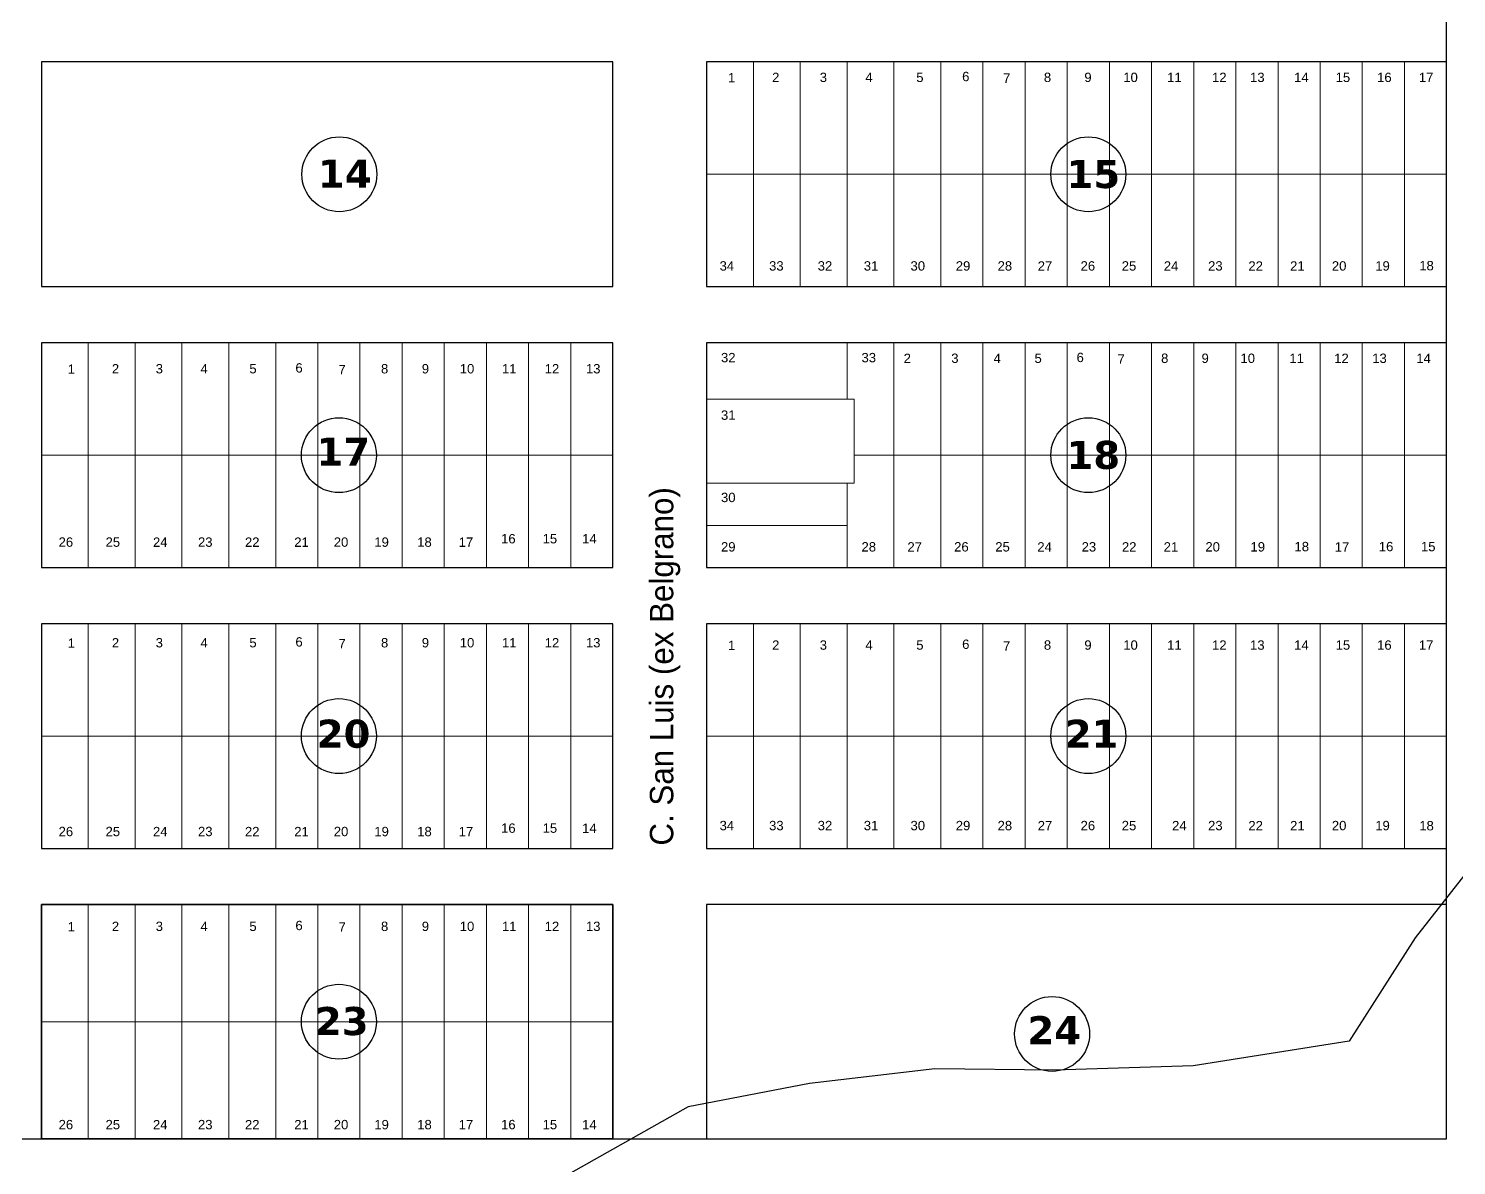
# Model space of a CAD drawing. Header units: millimetres. Extents: x 0 to 6558, y 60 to 10727.
# Drawn here: x 877.2 to 1182.1, y 7419.4 to 7662.2 of the extents above; entities that cross this region are included whole.
import ezdxf

# ---------------------------------------------------------------- set-up
doc = ezdxf.new("R2010")
doc.units = ezdxf.units.MM
for name, color, linetype, lineweight in [('0 LAGUNA', 140, 'Continuous', 30), ('0 N° DE PARCELA', 255, 'Continuous', 25), ('0 SIG - PARCELAS', 252, 'Continuous', 18)]:
    doc.layers.add(name, color=color, linetype=linetype, lineweight=lineweight)
for name, color, linetype in [('0 NOMBRE DE CALLES', 255, 'Continuous'), ('0 N° DE MANZANA', 255, 'Continuous'), ('0 SIG - CHACRAS', 253, 'Continuous'), ('0 SIG - MANZANAS', 253, 'Continuous')]:
    doc.layers.add(name, color=color, linetype=linetype)
doc.styles.get("Standard").update_dxf_attribs({"font": 'arial.ttf'})
doc.styles.add('STYLE1', font='arial.ttf')

msp = doc.modelspace()

# ---------------------------------------------------------------- linework, layer by layer
at = {"layer": '0 LAGUNA'}
msp.add_lwpolyline([(1188.801, 7487.832), (1173.246, 7468.034), (1159.182, 7445.958), (1125.849, 7440.665), (1096.254, 7439.731), (1070.709, 7440.042), (1043.918, 7436.929), (1018.062, 7431.948), (988.495, 7415.264), (983.274, 7403.505), (969.536, 7390.462), (923.879, 7381.771), (908.926, 7354.903), (945.635, 7337.933), (965.433, 7320.963), (989.474, 7309.65), (1013.514, 7298.337), (1040.383, 7291.266), (1065.837, 7298.337), (1089.191, 7298.699), (1117.424, 7297.587), (1129.49, 7294.694), (1129.49, 7294.694)], dxfattribs=at)
at = {"layer": '0 N° DE MANZANA'}
for centre in [(943.567, 7631.105), (1103.479, 7631.105), (943.479, 7571.105), (1103.479, 7571.105), (943.479, 7511.105), (1103.479, 7511.105), (943.479, 7450.105), (1095.741, 7447.483)]:
    msp.add_circle(centre, 8, dxfattribs=at)
at = {"layer": '0 SIG - CHACRAS'}
msp.add_lwpolyline([(199.979, 7425.105), (1179.979, 7425.105), (1179.979, 8400.105), (199.979, 8400.105)], close=True, dxfattribs=at)
at = {"layer": '0 SIG - MANZANAS'}
for points in [[(879.979, 7607.105), (1001.979, 7607.105), (1001.979, 7655.105), (879.979, 7655.105)], [(1021.979, 7607.105), (1179.979, 7607.105), (1179.979, 7655.105), (1021.979, 7655.105)], [(879.979, 7547.105), (1001.979, 7547.105), (1001.979, 7595.105), (879.979, 7595.105)], [(1021.979, 7547.105), (1179.979, 7547.105), (1179.979, 7595.105), (1021.979, 7595.105)], [(879.979, 7487.105), (1001.979, 7487.105), (1001.979, 7535.105), (879.979, 7535.105)], [(1021.979, 7487.105), (1179.979, 7487.105), (1179.979, 7535.105), (1021.979, 7535.105)], [(879.979, 7425.105), (1001.979, 7425.105), (1001.979, 7475.105), (879.979, 7475.105)], [(1021.979, 7425.105), (1179.979, 7425.105), (1179.979, 7475.105), (1021.979, 7475.105)]]:
    msp.add_lwpolyline(points, close=True, dxfattribs=at)
msp.add_lwpolyline([(879.979, 7425.105), (879.979, 7475.105), (1001.979, 7475.105), (1001.979, 7425.105), (879.979, 7425.105)], dxfattribs=at)
at = {"layer": '0 SIG - PARCELAS'}
for points in [[(879.979, 7607.105), (1001.979, 7607.105), (1001.979, 7655.105), (879.979, 7655.105)], [(1021.979, 7631.105), (1031.979, 7631.105), (1031.979, 7655.105), (1021.979, 7655.105)], [(1031.979, 7631.105), (1041.979, 7631.105), (1041.979, 7655.105), (1031.979, 7655.105)], [(1041.979, 7631.105), (1051.979, 7631.105), (1051.979, 7655.105), (1041.979, 7655.105)], [(1051.979, 7631.105), (1061.979, 7631.105), (1061.979, 7655.105), (1051.979, 7655.105)], [(1061.979, 7631.105), (1071.979, 7631.105), (1071.979, 7655.105), (1061.979, 7655.105)], [(1071.979, 7631.105), (1080.979, 7631.105), (1080.979, 7655.105), (1071.979, 7655.105)], [(1080.979, 7631.105), (1089.979, 7631.105), (1089.979, 7655.105), (1080.979, 7655.105)], [(1089.979, 7631.105), (1098.979, 7631.105), (1098.979, 7655.105), (1089.979, 7655.105)], [(1098.979, 7631.105), (1107.979, 7631.105), (1107.979, 7655.105), (1098.979, 7655.105)], [(1107.979, 7631.105), (1116.979, 7631.105), (1116.979, 7655.105), (1107.979, 7655.105)], [(1116.979, 7631.105), (1125.979, 7631.105), (1125.979, 7655.105), (1116.979, 7655.105)], [(1125.979, 7631.105), (1134.979, 7631.105), (1134.979, 7655.105), (1125.979, 7655.105)], [(1134.979, 7631.105), (1143.979, 7631.105), (1143.979, 7655.105), (1134.979, 7655.105)], [(1143.979, 7631.105), (1152.979, 7631.105), (1152.979, 7655.105), (1143.979, 7655.105)], [(1152.979, 7631.105), (1161.979, 7631.105), (1161.979, 7655.105), (1152.979, 7655.105)], [(1161.979, 7631.105), (1170.979, 7631.105), (1170.979, 7655.105), (1161.979, 7655.105)], [(1170.979, 7631.105), (1179.979, 7631.105), (1179.979, 7655.105), (1170.979, 7655.105)], [(1021.979, 7607.105), (1031.979, 7607.105), (1031.979, 7631.105), (1021.979, 7631.105)], [(1031.979, 7607.105), (1041.979, 7607.105), (1041.979, 7631.105), (1031.979, 7631.105)], [(1041.979, 7607.105), (1051.979, 7607.105), (1051.979, 7631.105), (1041.979, 7631.105)], [(1051.979, 7607.105), (1061.979, 7607.105), (1061.979, 7631.105), (1051.979, 7631.105)], [(1061.979, 7607.105), (1071.979, 7607.105), (1071.979, 7631.105), (1061.979, 7631.105)], [(1071.979, 7607.105), (1080.979, 7607.105), (1080.979, 7631.105), (1071.979, 7631.105)], [(1080.979, 7607.105), (1089.979, 7607.105), (1089.979, 7631.105), (1080.979, 7631.105)], [(1089.979, 7607.105), (1098.979, 7607.105), (1098.979, 7631.105), (1089.979, 7631.105)], [(1098.979, 7607.105), (1107.979, 7607.105), (1107.979, 7631.105), (1098.979, 7631.105)], [(1107.979, 7607.105), (1116.979, 7607.105), (1116.979, 7631.105), (1107.979, 7631.105)], [(1116.979, 7607.105), (1125.979, 7607.105), (1125.979, 7631.105), (1116.979, 7631.105)], [(1125.979, 7607.105), (1134.979, 7607.105), (1134.979, 7631.105), (1125.979, 7631.105)], [(1134.979, 7607.105), (1143.979, 7607.105), (1143.979, 7631.105), (1134.979, 7631.105)], [(1143.979, 7607.105), (1152.979, 7607.105), (1152.979, 7631.105), (1143.979, 7631.105)], [(1152.979, 7607.105), (1161.979, 7607.105), (1161.979, 7631.105), (1152.979, 7631.105)], [(1161.979, 7607.105), (1170.979, 7607.105), (1170.979, 7631.105), (1161.979, 7631.105)], [(1170.979, 7607.105), (1179.979, 7607.105), (1179.979, 7631.105), (1170.979, 7631.105)], [(879.979, 7571.105), (889.979, 7571.105), (889.979, 7595.105), (879.979, 7595.105)], [(889.979, 7571.105), (899.979, 7571.105), (899.979, 7595.105), (889.979, 7595.105)], [(899.979, 7571.105), (909.979, 7571.105), (909.979, 7595.105), (899.979, 7595.105)], [(909.979, 7571.105), (919.979, 7571.105), (919.979, 7595.105), (909.979, 7595.105)], [(919.979, 7571.105), (929.979, 7571.105), (929.979, 7595.105), (919.979, 7595.105)], [(929.979, 7571.105), (938.979, 7571.105), (938.979, 7595.105), (929.979, 7595.105)], [(938.979, 7571.105), (947.979, 7571.105), (947.979, 7595.105), (938.979, 7595.105)], [(947.979, 7571.105), (956.979, 7571.105), (956.979, 7595.105), (947.979, 7595.105)], [(956.979, 7571.105), (965.979, 7571.105), (965.979, 7595.105), (956.979, 7595.105)], [(965.979, 7571.105), (974.979, 7571.105), (974.979, 7595.105), (965.979, 7595.105)], [(974.979, 7571.105), (983.979, 7571.105), (983.979, 7595.105), (974.979, 7595.105)], [(983.979, 7571.105), (992.979, 7571.105), (992.979, 7595.105), (983.979, 7595.105)], [(992.979, 7571.105), (1001.979, 7571.105), (1001.979, 7595.105), (992.979, 7595.105)], [(1021.979, 7583.105), (1051.979, 7583.105), (1051.979, 7595.105), (1021.979, 7595.105)], [(1061.979, 7595.105), (1051.979, 7595.105), (1051.979, 7583.105), (1053.479, 7583.105), (1053.479, 7571.105), (1061.979, 7571.105)], [(1061.979, 7571.105), (1071.979, 7571.105), (1071.979, 7595.105), (1061.979, 7595.105)], [(1071.979, 7571.105), (1080.979, 7571.105), (1080.979, 7595.105), (1071.979, 7595.105)], [(1080.979, 7571.105), (1089.979, 7571.105), (1089.979, 7595.105), (1080.979, 7595.105)], [(1089.979, 7571.105), (1098.979, 7571.105), (1098.979, 7595.105), (1089.979, 7595.105)], [(1098.979, 7571.105), (1107.979, 7571.105), (1107.979, 7595.105), (1098.979, 7595.105)], [(1107.979, 7571.105), (1116.979, 7571.105), (1116.979, 7595.105), (1107.979, 7595.105)], [(1116.979, 7571.105), (1125.979, 7571.105), (1125.979, 7595.105), (1116.979, 7595.105)], [(1125.979, 7571.105), (1134.979, 7571.105), (1134.979, 7595.105), (1125.979, 7595.105)], [(1134.979, 7571.105), (1143.979, 7571.105), (1143.979, 7595.105), (1134.979, 7595.105)], [(1143.979, 7571.105), (1152.979, 7571.105), (1152.979, 7595.105), (1143.979, 7595.105)], [(1152.979, 7571.105), (1161.979, 7571.105), (1161.979, 7595.105), (1152.979, 7595.105)], [(1161.979, 7571.105), (1170.979, 7571.105), (1170.979, 7595.105), (1161.979, 7595.105)], [(1170.979, 7571.105), (1179.979, 7571.105), (1179.979, 7595.105), (1170.979, 7595.105)], [(1021.979, 7565.105), (1053.479, 7565.105), (1053.479, 7583.105), (1021.979, 7583.105)], [(879.979, 7547.105), (889.979, 7547.105), (889.979, 7571.105), (879.979, 7571.105)], [(889.979, 7547.105), (899.979, 7547.105), (899.979, 7571.105), (889.979, 7571.105)], [(899.979, 7547.105), (909.979, 7547.105), (909.979, 7571.105), (899.979, 7571.105)], [(909.979, 7547.105), (919.979, 7547.105), (919.979, 7571.105), (909.979, 7571.105)], [(919.979, 7547.105), (929.979, 7547.105), (929.979, 7571.105), (919.979, 7571.105)], [(929.979, 7547.105), (938.979, 7547.105), (938.979, 7571.105), (929.979, 7571.105)], [(938.979, 7547.105), (947.979, 7547.105), (947.979, 7571.105), (938.979, 7571.105)], [(947.979, 7547.105), (956.979, 7547.105), (956.979, 7571.105), (947.979, 7571.105)], [(956.979, 7547.105), (965.979, 7547.105), (965.979, 7571.105), (956.979, 7571.105)], [(965.979, 7547.105), (974.979, 7547.105), (974.979, 7571.105), (965.979, 7571.105)], [(974.979, 7547.105), (983.979, 7547.105), (983.979, 7571.105), (974.979, 7571.105)], [(983.979, 7547.105), (992.979, 7547.105), (992.979, 7571.105), (983.979, 7571.105)], [(992.979, 7547.105), (1001.979, 7547.105), (1001.979, 7571.105), (992.979, 7571.105)], [(1061.979, 7571.105), (1053.479, 7571.105), (1053.479, 7565.105), (1051.979, 7565.105), (1051.979, 7547.105), (1061.979, 7547.105)], [(1061.979, 7547.105), (1071.979, 7547.105), (1071.979, 7571.105), (1061.979, 7571.105)], [(1071.979, 7547.105), (1080.979, 7547.105), (1080.979, 7571.105), (1071.979, 7571.105)], [(1080.979, 7547.105), (1089.979, 7547.105), (1089.979, 7571.105), (1080.979, 7571.105)], [(1089.979, 7547.105), (1098.979, 7547.105), (1098.979, 7571.105), (1089.979, 7571.105)], [(1098.979, 7547.105), (1107.979, 7547.105), (1107.979, 7571.105), (1098.979, 7571.105)], [(1107.979, 7547.105), (1116.979, 7547.105), (1116.979, 7571.105), (1107.979, 7571.105)], [(1116.979, 7547.105), (1125.979, 7547.105), (1125.979, 7571.105), (1116.979, 7571.105)], [(1125.979, 7547.105), (1134.979, 7547.105), (1134.979, 7571.105), (1125.979, 7571.105)], [(1134.979, 7547.105), (1143.979, 7547.105), (1143.979, 7571.105), (1134.979, 7571.105)], [(1143.979, 7547.105), (1152.979, 7547.105), (1152.979, 7571.105), (1143.979, 7571.105)], [(1152.979, 7547.105), (1161.979, 7547.105), (1161.979, 7571.105), (1152.979, 7571.105)], [(1161.979, 7547.105), (1170.979, 7547.105), (1170.979, 7571.105), (1161.979, 7571.105)], [(1170.979, 7547.105), (1179.979, 7547.105), (1179.979, 7571.105), (1170.979, 7571.105)], [(1021.979, 7556.105), (1051.979, 7556.105), (1051.979, 7565.105), (1021.979, 7565.105)], [(1021.979, 7547.105), (1051.979, 7547.105), (1051.979, 7556.105), (1021.979, 7556.105)], [(879.979, 7511.105), (889.979, 7511.105), (889.979, 7535.105), (879.979, 7535.105)], [(889.979, 7511.105), (899.979, 7511.105), (899.979, 7535.105), (889.979, 7535.105)], [(899.979, 7511.105), (909.979, 7511.105), (909.979, 7535.105), (899.979, 7535.105)], [(909.979, 7511.105), (919.979, 7511.105), (919.979, 7535.105), (909.979, 7535.105)], [(919.979, 7511.105), (929.979, 7511.105), (929.979, 7535.105), (919.979, 7535.105)], [(929.979, 7511.105), (938.979, 7511.105), (938.979, 7535.105), (929.979, 7535.105)], [(938.979, 7511.105), (947.979, 7511.105), (947.979, 7535.105), (938.979, 7535.105)], [(947.979, 7511.105), (956.979, 7511.105), (956.979, 7535.105), (947.979, 7535.105)], [(956.979, 7511.105), (965.979, 7511.105), (965.979, 7535.105), (956.979, 7535.105)], [(965.979, 7511.105), (974.979, 7511.105), (974.979, 7535.105), (965.979, 7535.105)], [(974.979, 7511.105), (983.979, 7511.105), (983.979, 7535.105), (974.979, 7535.105)], [(983.979, 7511.105), (992.979, 7511.105), (992.979, 7535.105), (983.979, 7535.105)], [(992.979, 7511.105), (1001.979, 7511.105), (1001.979, 7535.105), (992.979, 7535.105)], [(1021.979, 7511.105), (1031.979, 7511.105), (1031.979, 7535.105), (1021.979, 7535.105)], [(1031.979, 7511.105), (1041.979, 7511.105), (1041.979, 7535.105), (1031.979, 7535.105)], [(1041.979, 7511.105), (1051.979, 7511.105), (1051.979, 7535.105), (1041.979, 7535.105)], [(1051.979, 7511.105), (1061.979, 7511.105), (1061.979, 7535.105), (1051.979, 7535.105)], [(1061.979, 7511.105), (1071.979, 7511.105), (1071.979, 7535.105), (1061.979, 7535.105)], [(1071.979, 7511.105), (1080.979, 7511.105), (1080.979, 7535.105), (1071.979, 7535.105)], [(1080.979, 7511.105), (1089.979, 7511.105), (1089.979, 7535.105), (1080.979, 7535.105)], [(1089.979, 7511.105), (1098.979, 7511.105), (1098.979, 7535.105), (1089.979, 7535.105)], [(1098.979, 7511.105), (1107.979, 7511.105), (1107.979, 7535.105), (1098.979, 7535.105)], [(1107.979, 7511.105), (1116.979, 7511.105), (1116.979, 7535.105), (1107.979, 7535.105)], [(1116.979, 7511.105), (1125.979, 7511.105), (1125.979, 7535.105), (1116.979, 7535.105)], [(1125.979, 7511.105), (1134.979, 7511.105), (1134.979, 7535.105), (1125.979, 7535.105)], [(1134.979, 7511.105), (1143.979, 7511.105), (1143.979, 7535.105), (1134.979, 7535.105)], [(1143.979, 7511.105), (1152.979, 7511.105), (1152.979, 7535.105), (1143.979, 7535.105)], [(1152.979, 7511.105), (1161.979, 7511.105), (1161.979, 7535.105), (1152.979, 7535.105)], [(1161.979, 7511.105), (1170.979, 7511.105), (1170.979, 7535.105), (1161.979, 7535.105)], [(1170.979, 7511.105), (1179.979, 7511.105), (1179.979, 7535.105), (1170.979, 7535.105)], [(879.979, 7487.105), (889.979, 7487.105), (889.979, 7511.105), (879.979, 7511.105)], [(889.979, 7487.105), (899.979, 7487.105), (899.979, 7511.105), (889.979, 7511.105)], [(899.979, 7487.105), (909.979, 7487.105), (909.979, 7511.105), (899.979, 7511.105)], [(909.979, 7487.105), (919.979, 7487.105), (919.979, 7511.105), (909.979, 7511.105)], [(919.979, 7487.105), (929.979, 7487.105), (929.979, 7511.105), (919.979, 7511.105)], [(929.979, 7487.105), (938.979, 7487.105), (938.979, 7511.105), (929.979, 7511.105)], [(938.979, 7487.105), (947.979, 7487.105), (947.979, 7511.105), (938.979, 7511.105)], [(947.979, 7487.105), (956.979, 7487.105), (956.979, 7511.105), (947.979, 7511.105)], [(956.979, 7487.105), (965.979, 7487.105), (965.979, 7511.105), (956.979, 7511.105)], [(965.979, 7487.105), (974.979, 7487.105), (974.979, 7511.105), (965.979, 7511.105)], [(974.979, 7487.105), (983.979, 7487.105), (983.979, 7511.105), (974.979, 7511.105)], [(983.979, 7487.105), (992.979, 7487.105), (992.979, 7511.105), (983.979, 7511.105)], [(992.979, 7487.105), (1001.979, 7487.105), (1001.979, 7511.105), (992.979, 7511.105)], [(1021.979, 7487.105), (1031.979, 7487.105), (1031.979, 7511.105), (1021.979, 7511.105)], [(1031.979, 7487.105), (1041.979, 7487.105), (1041.979, 7511.105), (1031.979, 7511.105)], [(1041.979, 7487.105), (1051.979, 7487.105), (1051.979, 7511.105), (1041.979, 7511.105)], [(1051.979, 7487.105), (1061.979, 7487.105), (1061.979, 7511.105), (1051.979, 7511.105)], [(1061.979, 7487.105), (1071.979, 7487.105), (1071.979, 7511.105), (1061.979, 7511.105)], [(1071.979, 7487.105), (1080.979, 7487.105), (1080.979, 7511.105), (1071.979, 7511.105)], [(1080.979, 7487.105), (1089.979, 7487.105), (1089.979, 7511.105), (1080.979, 7511.105)], [(1089.979, 7487.105), (1098.979, 7487.105), (1098.979, 7511.105), (1089.979, 7511.105)], [(1098.979, 7487.105), (1107.979, 7487.105), (1107.979, 7511.105), (1098.979, 7511.105)], [(1107.979, 7487.105), (1116.979, 7487.105), (1116.979, 7511.105), (1107.979, 7511.105)], [(1116.979, 7487.105), (1125.979, 7487.105), (1125.979, 7511.105), (1116.979, 7511.105)], [(1125.979, 7487.105), (1134.979, 7487.105), (1134.979, 7511.105), (1125.979, 7511.105)], [(1134.979, 7487.105), (1143.979, 7487.105), (1143.979, 7511.105), (1134.979, 7511.105)], [(1143.979, 7487.105), (1152.979, 7487.105), (1152.979, 7511.105), (1143.979, 7511.105)], [(1152.979, 7487.105), (1161.979, 7487.105), (1161.979, 7511.105), (1152.979, 7511.105)], [(1161.979, 7487.105), (1170.979, 7487.105), (1170.979, 7511.105), (1161.979, 7511.105)], [(1170.979, 7487.105), (1179.979, 7487.105), (1179.979, 7511.105), (1170.979, 7511.105)], [(879.979, 7450.105), (889.979, 7450.105), (889.979, 7475.105), (879.979, 7475.105)], [(889.979, 7450.105), (899.979, 7450.105), (899.979, 7475.105), (889.979, 7475.105)], [(899.979, 7450.105), (909.979, 7450.105), (909.979, 7475.105), (899.979, 7475.105)], [(909.979, 7450.105), (919.979, 7450.105), (919.979, 7475.105), (909.979, 7475.105)], [(919.979, 7450.105), (929.979, 7450.105), (929.979, 7475.105), (919.979, 7475.105)], [(929.979, 7450.105), (938.979, 7450.105), (938.979, 7475.105), (929.979, 7475.105)], [(938.979, 7450.105), (947.979, 7450.105), (947.979, 7475.105), (938.979, 7475.105)], [(947.979, 7450.105), (956.979, 7450.105), (956.979, 7475.105), (947.979, 7475.105)], [(956.979, 7450.105), (965.979, 7450.105), (965.979, 7475.105), (956.979, 7475.105)], [(965.979, 7450.105), (974.979, 7450.105), (974.979, 7475.105), (965.979, 7475.105)], [(974.979, 7450.105), (983.979, 7450.105), (983.979, 7475.105), (974.979, 7475.105)], [(983.979, 7450.105), (992.979, 7450.105), (992.979, 7475.105), (983.979, 7475.105)], [(992.979, 7450.105), (1001.979, 7450.105), (1001.979, 7475.105), (992.979, 7475.105)], [(1021.979, 7425.105), (1179.979, 7425.105), (1179.979, 7475.105), (1021.979, 7475.105)], [(879.979, 7425.105), (889.979, 7425.105), (889.979, 7450.105), (879.979, 7450.105)], [(889.979, 7425.105), (899.979, 7425.105), (899.979, 7450.105), (889.979, 7450.105)], [(899.979, 7425.105), (909.979, 7425.105), (909.979, 7450.105), (899.979, 7450.105)], [(909.979, 7425.105), (919.979, 7425.105), (919.979, 7450.105), (909.979, 7450.105)], [(919.979, 7425.105), (929.979, 7425.105), (929.979, 7450.105), (919.979, 7450.105)], [(929.979, 7425.105), (938.979, 7425.105), (938.979, 7450.105), (929.979, 7450.105)], [(938.979, 7425.105), (947.979, 7425.105), (947.979, 7450.105), (938.979, 7450.105)], [(947.979, 7425.105), (956.979, 7425.105), (956.979, 7450.105), (947.979, 7450.105)], [(956.979, 7425.105), (965.979, 7425.105), (965.979, 7450.105), (956.979, 7450.105)], [(965.979, 7425.105), (974.979, 7425.105), (974.979, 7450.105), (965.979, 7450.105)], [(974.979, 7425.105), (983.979, 7425.105), (983.979, 7450.105), (974.979, 7450.105)], [(983.979, 7425.105), (992.979, 7425.105), (992.979, 7450.105), (983.979, 7450.105)], [(992.979, 7425.105), (1001.979, 7425.105), (1001.979, 7450.105), (992.979, 7450.105)]]:
    msp.add_lwpolyline(points, close=True, dxfattribs=at)

# ---------------------------------------------------------------- texts
at = {"layer": '0 NOMBRE DE CALLES', "insert": (1013.127, 7487.718), "char_height": 5, "width": 783.33333, "attachment_point": 4, "rotation": 90}
msp.add_mtext('\\pt10;{\\fBankGothic Lt BT|b0|i0|c0|p34;C. San Luis (ex Belgrano)}', dxfattribs=at)
at = {"layer": '0 N° DE MANZANA', "char_height": 6, "attachment_point": 4}
for s, insert in [('{\\fVerdana|b1|i0|c0|p34;14}', (939.012, 7631.243)), ('{\\fVerdana|b1|i0|c0|p34;15}', (1098.824, 7631.105)), ('{\\fVerdana|b1|i0|c0|p34;17}', (938.695, 7571.871)), ('{\\fVerdana|b1|i0|c0|p34;18}', (1098.825, 7571.105)), ('{\\fVerdana|b1|i0|c0|p34;20}', (938.754, 7511.56)), ('{\\fVerdana|b1|i0|c0|p34;21}', (1098.456, 7511.607)), ('{\\fVerdana|b1|i0|c0|p34;23}', (938.358, 7450.19)), ('{\\fVerdana|b1|i0|c0|p34;24}', (1090.473, 7448.291))]:
    msp.add_mtext(s, dxfattribs=dict(at, insert=insert))
at = {"layer": '0 N° DE PARCELA', "char_height": 2, "attachment_point": 4, "style": 'STYLE1'}
for s, insert in [('1', (1026.538, 7651.73)), ('2', (1035.967, 7651.795)), ('3', (1046.133, 7651.795)), ('4', (1055.881, 7651.795)), ('5', (1066.75, 7651.795)), ('6', (1076.54, 7651.972)), ('7', (1085.275, 7651.635)), ('8', (1093.992, 7651.795)), ('9', (1102.628, 7651.795)), ('10', (1110.943, 7651.795)), ('11', (1120.31, 7651.795)), ('12', (1129.891, 7651.795)), ('13', (1138.007, 7651.795)), ('14', (1147.416, 7651.795)), ('15', (1156.285, 7651.795)), ('{\\fArial|b0|i0|c238|p34;1}6', (1165.132, 7651.795)), ('{\\fArial|b0|i0|c238|p34;1}7', (1174.052, 7651.795)), ('{\\fArial|b0|i0|c238|p34;3}4', (1024.755, 7611.518)), ('33', (1035.322, 7611.518)), ('32', (1045.706, 7611.518)), ('31', (1055.543, 7611.518)), ('30', (1065.517, 7611.518)), ('{\\fArial|b0|i0|c238|p34;2}9', (1075.181, 7611.518)), ('{\\fArial|b0|i0|c238|p34;2}8', (1084.109, 7611.518)), ('{\\fArial|b0|i0|c238|p34;2}7', (1092.679, 7611.518)), ('{\\fArial|b0|i0|c238|p34;2}6', (1101.827, 7611.518)), ('{\\fArial|b0|i0|c238|p34;2}5', (1110.613, 7611.518)), ('{\\fArial|b0|i0|c238|p34;2}4', (1119.592, 7611.518)), ('{\\fArial|b0|i0|c238|p34;2}3', (1129.049, 7611.518)), ('22', (1137.651, 7611.518)), ('21', (1146.562, 7611.518)), ('20', (1155.473, 7611.518)), ('{\\fArial|b0|i0|c238|p34;1}9', (1164.738, 7611.518)), ('{\\fArial|b0|i0|c238|p34;1}8', (1174.133, 7611.572)), ('32', (1025.055, 7591.931)), ('{\\fArial|b0|i0|c204|p34;3}3', (1055.055, 7591.931)), ('2', (1064.05, 7591.795)), ('3', (1074.216, 7591.795)), ('4', (1083.255, 7591.795)), ('5', (1091.991, 7591.795)), ('6', (1100.972, 7591.972)), ('7', (1109.707, 7591.635)), ('8', (1119.014, 7591.795)), ('9', (1127.649, 7591.795)), ('10', (1135.964, 7591.795)), ('11', (1146.393, 7591.795)), ('12', (1155.974, 7591.795)), ('13', (1164.09, 7591.795)), ('14', (1173.499, 7591.795)), ('1', (885.578, 7589.491)), ('2', (895.008, 7589.557)), ('3', (904.362, 7589.557)), ('4', (913.929, 7589.557)), ('5', (924.363, 7589.557)), ('6', (934.192, 7589.733)), ('7', (943.394, 7589.396)), ('8', (952.468, 7589.557)), ('9', (961.174, 7589.557)), ('10', (969.28, 7589.557)), ('11', (978.282, 7589.557)), ('12', (987.413, 7589.557)), ('{\\fArial|b0|i0|c238|p34;1}3', (996.216, 7589.557)), ('31', (1025.055, 7579.645)), ('30', (1025.055, 7562.063)), ('{\\fArial|b0|i0|c238|p34;1}6', (978.103, 7553.25)), ('{\\fArial|b0|i0|c238|p34;1}5', (986.971, 7553.25)), ('{\\fArial|b0|i0|c238|p34;1}4', (995.408, 7553.25)), ('{\\fArial|b0|i0|c238|p34;2}6', (883.634, 7552.527)), ('{\\fArial|b0|i0|c238|p34;2}5', (893.659, 7552.527)), ('{\\fArial|b0|i0|c238|p34;2}4', (903.779, 7552.527)), ('{\\fArial|b0|i0|c238|p34;2}3', (913.392, 7552.527)), ('22', (923.418, 7552.527)), ('21', (933.944, 7552.527)), ('20', (942.384, 7552.527)), ('{\\fArial|b0|i0|c238|p34;1}9', (951.038, 7552.527)), ('{\\fArial|b0|i0|c238|p34;1}8', (960.197, 7552.527)), ('17', (969.046, 7552.527)), ('{\\fArial|b0|i0|c238|p34;2}9', (1025.055, 7551.518)), ('{\\fArial|b0|i0|c238|p34;2}8', (1055.055, 7551.518)), ('{\\fArial|b0|i0|c238|p34;2}7', (1064.863, 7551.518)), ('{\\fArial|b0|i0|c238|p34;2}6', (1074.827, 7551.518)), ('{\\fArial|b0|i0|c238|p34;2}5', (1083.613, 7551.518)), ('{\\fArial|b0|i0|c238|p34;2}4', (1092.592, 7551.518)), ('{\\fArial|b0|i0|c238|p34;2}3', (1102.049, 7551.518)), ('22', (1110.651, 7551.518)), ('21', (1119.562, 7551.518)), ('20', (1128.473, 7551.518)), ('{\\fArial|b0|i0|c238|p34;1}9', (1138.1, 7551.518)), ('{\\fArial|b0|i0|c238|p34;1}8', (1147.495, 7551.572)), ('{\\fArial|b0|i0|c238|p34;1}7', (1156.1, 7551.518)), ('{\\fArial|b0|i0|c238|p34;1}6', (1165.495, 7551.572)), ('{\\fArial|b0|i0|c238|p34;1}5', (1174.495, 7551.572)), ('1', (885.578, 7530.969)), ('2', (895.008, 7531.035)), ('3', (904.362, 7531.035)), ('4', (913.929, 7531.035)), ('5', (924.363, 7531.035)), ('6', (934.192, 7531.211)), ('7', (943.394, 7530.874)), ('8', (952.468, 7531.035)), ('9', (961.174, 7531.035)), ('10', (969.28, 7531.035)), ('11', (978.282, 7531.035)), ('12', (987.413, 7531.035)), ('{\\fArial|b0|i0|c238|p34;1}3', (996.216, 7531.035)), ('1', (1026.538, 7530.474)), ('2', (1035.967, 7530.539)), ('3', (1046.133, 7530.539)), ('4', (1055.881, 7530.539)), ('5', (1066.75, 7530.539)), ('6', (1076.54, 7530.716)), ('7', (1085.275, 7530.379)), ('8', (1093.992, 7530.539)), ('9', (1102.628, 7530.539)), ('10', (1110.943, 7530.539)), ('11', (1120.31, 7530.539)), ('12', (1129.891, 7530.539)), ('13', (1138.007, 7530.539)), ('14', (1147.416, 7530.539)), ('15', (1156.285, 7530.539)), ('{\\fArial|b0|i0|c238|p34;1}6', (1165.132, 7530.539)), ('{\\fArial|b0|i0|c238|p34;1}7', (1174.052, 7530.539)), ('{\\fArial|b0|i0|c238|p34;2}6', (883.634, 7490.711)), ('{\\fArial|b0|i0|c238|p34;2}5', (893.659, 7490.711)), ('{\\fArial|b0|i0|c238|p34;2}4', (903.779, 7490.711)), ('{\\fArial|b0|i0|c238|p34;2}3', (913.392, 7490.711)), ('22', (923.418, 7490.711)), ('21', (933.944, 7490.711)), ('20', (942.384, 7490.711)), ('{\\fArial|b0|i0|c238|p34;1}9', (951.038, 7490.711)), ('{\\fArial|b0|i0|c238|p34;1}8', (960.197, 7490.711)), ('17', (969.046, 7490.711)), ('{\\fArial|b0|i0|c238|p34;1}6', (978.103, 7491.434)), ('{\\fArial|b0|i0|c238|p34;1}5', (986.971, 7491.434)), ('{\\fArial|b0|i0|c238|p34;1}4', (995.408, 7491.434)), ('{\\fArial|b0|i0|c238|p34;3}4', (1024.755, 7491.981)), ('33', (1035.322, 7491.981)), ('32', (1045.706, 7491.981)), ('31', (1055.543, 7491.981)), ('30', (1065.517, 7491.981)), ('{\\fArial|b0|i0|c238|p34;2}9', (1075.181, 7491.981)), ('{\\fArial|b0|i0|c238|p34;2}8', (1084.109, 7491.981)), ('{\\fArial|b0|i0|c238|p34;2}7', (1092.679, 7491.981)), ('{\\fArial|b0|i0|c238|p34;2}6', (1101.827, 7491.981)), ('{\\fArial|b0|i0|c238|p34;2}5', (1110.613, 7491.981)), ('{\\fArial|b0|i0|c238|p34;2}4', (1121.362, 7491.981)), ('{\\fArial|b0|i0|c238|p34;2}3', (1129.049, 7491.981)), ('22', (1137.651, 7491.981)), ('21', (1146.562, 7491.981)), ('20', (1155.473, 7491.981)), ('{\\fArial|b0|i0|c238|p34;1}9', (1164.738, 7491.981)), ('{\\fArial|b0|i0|c238|p34;1}8', (1174.133, 7491.955)), ('1', (885.578, 7470.396)), ('2', (895.008, 7470.462)), ('3', (904.362, 7470.462)), ('4', (913.929, 7470.462)), ('5', (924.363, 7470.462)), ('6', (934.192, 7470.638)), ('7', (943.394, 7470.301)), ('8', (952.468, 7470.462)), ('9', (961.174, 7470.462)), ('10', (969.28, 7470.462)), ('11', (978.282, 7470.462)), ('12', (987.413, 7470.462)), ('{\\fArial|b0|i0|c238|p34;1}3', (996.216, 7470.462)), ('{\\fArial|b0|i0|c238|p34;2}6', (883.634, 7428.11)), ('{\\fArial|b0|i0|c238|p34;2}5', (893.659, 7428.11)), ('{\\fArial|b0|i0|c238|p34;2}4', (903.779, 7428.11)), ('{\\fArial|b0|i0|c238|p34;2}3', (913.392, 7428.11)), ('22', (923.418, 7428.11)), ('21', (933.944, 7428.11)), ('20', (942.384, 7428.11)), ('{\\fArial|b0|i0|c238|p34;1}9', (951.038, 7428.11)), ('{\\fArial|b0|i0|c238|p34;1}8', (960.197, 7428.11)), ('17', (969.046, 7428.11)), ('{\\fArial|b0|i0|c238|p34;1}6', (978.103, 7428.117)), ('{\\fArial|b0|i0|c238|p34;1}5', (986.971, 7428.117)), ('{\\fArial|b0|i0|c238|p34;1}4', (995.408, 7428.117))]:
    msp.add_mtext(s, dxfattribs=dict(at, insert=insert))

doc.saveas('drawing.dxf')
